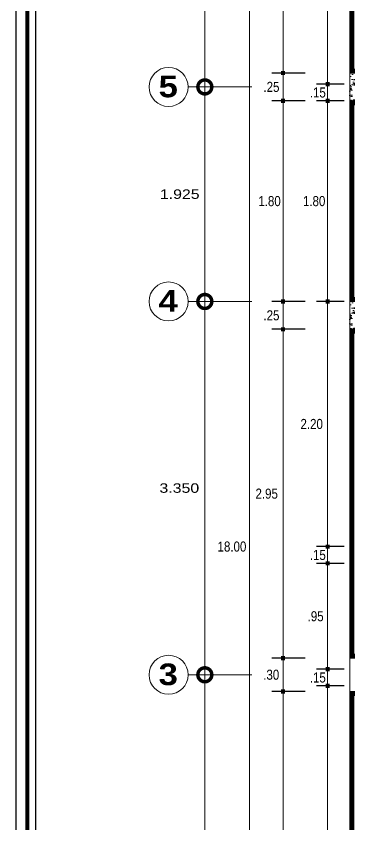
# Model space of a CAD drawing. Header units: millimetres. Extents: x 1555 to 3397, y 790 to 1592.
# Drawn here: x 1640.29 to 1643.28, y 807.34 to 814.59 of the extents above; entities that cross this region are included whole.
import ezdxf

# ---------------------------------------------------------------- set-up
doc = ezdxf.new("R2010")
doc.units = ezdxf.units.MM
doc.linetypes.add('DASHDOT', pattern=[1, 0.5, -0.25, 0, -0.25])
doc.linetypes.add('HIDDEN2', pattern=[4.7625, 3.175, -1.5875])
doc.layers.get('0').update_dxf_attribs({"lineweight": 5})
doc.layers.get('Defpoints').update_dxf_attribs({"lineweight": 5})
for name, color, linetype, lineweight in [('0-Columna', 253, 'Continuous', 13), ('0-Hach de Muro Alto', 145, 'Continuous', 5), ('0-Muro Alto', 145, 'Continuous', 5), ('02', 2, 'Continuous', 5), ('COTA', 250, 'Continuous', 9), ('COTAS', 7, 'Continuous', 9), ('MARCO DE MENBRETE', 252, 'Continuous', 25), ('TEXTURAS ACHURADOS', 47, 'Continuous', 5)]:
    doc.layers.add(name, color=color, linetype=linetype, lineweight=lineweight)
for name, color, linetype, lineweight, true_color in [('CIR EJES', 7, 'Continuous', 9, 0x8b8e7a), ('ejes', 7, 'DASHDOT', 5, 0x6c7360), ('MARCO  LOGITO LM', 7, 'Continuous', 25, 0x5b584a), ('PROYECCION DE VIGA', 7, 'HIDDEN2', 9, 0xd4bc9d)]:
    doc.layers.add(name, color=color, linetype=linetype, lineweight=lineweight, true_color=true_color)
doc.layers.add('LOGO', color=7, linetype='Continuous')
doc.styles.add('BLACK', font='', dxfattribs={"height": 0.15})
doc.styles.add('DETALLES', font='techl___.ttf')
doc.styles.add('STYLE1-50EJES', font='swissel.ttf', dxfattribs={"width": 1.2, "height": 0.085})
doc.styles.get('BLACK').set_extended_font_data('Arial Black')
doc.dimstyles.new('50$0', dxfattribs={"dimscale": 0, "dimtxt": 0.09, "dimasz": 0.038, "dimexe": 0.1, "dimexo": 0.05, "dimgap": 0.02, "dimtad": 2, "dimtih": 1, "dimtoh": 1, "dimlfac": -1, "dimzin": 4, "dimdsep": 46, "dimtxsty": 'DETALLES', "dimblk": 'BOXFILLED', "dimcen": 2.5, "dimclrd": 256, "dimclre": 256, "dimclrt": 256, "dimazin": 0, "dimtfac": 1, "dimtmove": 0, "dimatfit": 2, "dimldrblk": 'DOT', "dimfxl": 0.2, "dimfxlon": 1, "dimtolj": 1, "dimtzin": 0, "dimlwd": -1, "dimarcsym": 0})
doc.dimstyles.new('DIM-1-50ejes', dxfattribs={"dimtxt": 0.085, "dimasz": 0.25, "dimexe": 0.15, "dimexo": 0.18, "dimgap": 0.03, "dimtad": 2, "dimtih": 1, "dimtoh": 1, "dimzin": 0, "dimdsep": 46, "dimtxsty": 'STYLE1-50EJES', "dimblk1": 'DOTSMALL', "dimblk2": 'DOTSMALL', "dimsah": 1, "dimcen": 2.75, "dimclrd": 256, "dimclre": 256, "dimclrt": 256, "dimazin": 0, "dimtfac": 1, "dimtix": 1, "dimtmove": 0, "dimatfit": 3, "dimldrblk": 'DOTSMALL', "dimfxl": 1, "dimfxlon": 1, "dimtolj": 1, "dimtzin": 0, "dimlwd": -1, "dimlwe": -1, "dimarcsym": 0})

# ---------------------------------------------------------------- blocks, each defined once
blk = doc.blocks.new('_BOXFILLED')
at = {"color": 0, "linetype": 'ByBlock'}
blk.add_line((-0.5, 0), (-1, 0), dxfattribs=at)
blk.add_solid([(-0.5, 0.5), (0.5, 0.5), (-0.5, -0.5), (0.5, -0.5)], dxfattribs=at)
blk = doc.blocks.new('*D120')
at = {"layer": 'COTA', "lineweight": -2, "transparency": 16777216}
for p, q in [((1643.2276, 808.5832), (1642.9787, 808.5832)), ((1643.2276, 801.0832), (1642.9787, 801.0832))]:
    blk.add_line(p, q, dxfattribs=at)
at = {"layer": 'COTA', "transparency": 16777216}
blk.add_line((1643.0787, 801.1212), (1643.0787, 808.5452), dxfattribs=at)
at = {"layer": 'Defpoints', "color": 0, "transparency": 16777216}
for p in [(1643.0787, 808.5832), (1643.2776, 808.5832), (1643.2776, 801.0832)]:
    blk.add_point(p, dxfattribs=at)
at = {"layer": 'COTA', "transparency": 16777216, "xscale": 0.038, "yscale": 0.038, "zscale": 0.038}
for p, rotation in [((1643.0787, 808.5832), 90), ((1643.0787, 801.0832), 270)]:
    blk.add_blockref('_BOXFILLED', p, dxfattribs=dict(at, rotation=rotation))
at = {"layer": 'COTA', "transparency": 16777216, "insert": (1642.9349, 804.8332), "char_height": 0.09, "attachment_point": 5, "style": 'DETALLES'}
blk.add_mtext('\\A1;7.50', dxfattribs=at)
blk = doc.blocks.new('_Dot')
at = {"layer": '02', "color": 0, "lineweight": -2}
blk.add_line((-0.5, 0), (-1, 0), dxfattribs=at)
at = {"layer": '02', "color": 0, "const_width": 0.5}
blk.add_lwpolyline([(-0.25, 0, 1), (0.25, 0, 1)], format="xyb", close=True, dxfattribs=at)
blk = doc.blocks.new('*D121')
at = {"layer": 'COTA', "lineweight": -2, "transparency": 16777216}
for p, q in [((1642.5776, 818.8332), (1642.2776, 818.8332)), ((1642.5776, 800.8332), (1642.2776, 800.8332))]:
    blk.add_line(p, q, dxfattribs=at)
at = {"layer": 'COTA', "transparency": 16777216}
blk.add_line((1642.3776, 800.8712), (1642.3776, 818.7952), dxfattribs=at)
at = {"layer": 'Defpoints', "color": 0, "transparency": 16777216}
for p in [(1642.3776, 818.8332), (1643.2776, 818.8332), (1643.2776, 800.8332)]:
    blk.add_point(p, dxfattribs=at)
at = {"layer": 'COTA', "transparency": 16777216, "xscale": 0.038, "yscale": 0.038, "zscale": 0.038}
for p, rotation in [((1642.3776, 818.8332), 90), ((1642.3776, 800.8332), 270)]:
    blk.add_blockref('_BOXFILLED', p, dxfattribs=dict(at, rotation=rotation))
at = {"layer": 'COTA', "transparency": 16777216, "insert": (1642.2209, 809.8332), "char_height": 0.09, "attachment_point": 5, "style": 'DETALLES'}
blk.add_mtext('\\A1;18.00', dxfattribs=at)
blk = doc.blocks.new('*D123')
at = {"layer": 'COTA', "lineweight": -2, "transparency": 16777216}
for p, q in [((1642.8787, 808.5332), (1642.5787, 808.5332)), ((1642.8787, 804.9832), (1642.5787, 804.9832))]:
    blk.add_line(p, q, dxfattribs=at)
at = {"layer": 'COTA', "transparency": 16777216}
blk.add_line((1642.6787, 805.0212), (1642.6787, 808.4952), dxfattribs=at)
at = {"layer": 'Defpoints', "color": 0, "transparency": 16777216}
for p in [(1642.6787, 808.5332), (1643.2776, 808.5332), (1643.2776, 804.9832)]:
    blk.add_point(p, dxfattribs=at)
at = {"layer": 'COTA', "transparency": 16777216, "xscale": 0.038, "yscale": 0.038, "zscale": 0.038}
for p, rotation in [((1642.6787, 808.5332), 90), ((1642.6787, 804.9832), 270)]:
    blk.add_blockref('_BOXFILLED', p, dxfattribs=dict(at, rotation=rotation))
at = {"layer": 'COTA', "transparency": 16777216, "insert": (1642.5332, 806.7582), "char_height": 0.09, "attachment_point": 5, "style": 'DETALLES'}
blk.add_mtext('\\A1;3.55', dxfattribs=at)
blk = doc.blocks.new('*D124')
at = {"layer": 'COTA', "lineweight": -2, "transparency": 16777216}
for p, q in [((1643.2276, 808.7332), (1642.9787, 808.7332)), ((1643.2276, 808.5832), (1642.9787, 808.5832))]:
    blk.add_line(p, q, dxfattribs=at)
at = {"layer": 'COTA', "transparency": 16777216}
blk.add_line((1643.0787, 808.6212), (1643.0787, 808.6952), dxfattribs=at)
at = {"layer": 'Defpoints', "color": 0, "transparency": 16777216}
for p in [(1643.0787, 808.7332), (1643.2776, 808.7332), (1643.2776, 808.5832)]:
    blk.add_point(p, dxfattribs=at)
at = {"layer": 'COTA', "transparency": 16777216, "xscale": 0.038, "yscale": 0.038, "zscale": 0.038}
for p, rotation in [((1643.0787, 808.7332), 90), ((1643.0787, 808.5832), 270)]:
    blk.add_blockref('_BOXFILLED', p, dxfattribs=dict(at, rotation=rotation))
at = {"layer": 'COTA', "transparency": 16777216, "insert": (1642.9905, 808.6582), "char_height": 0.09, "attachment_point": 5, "style": 'DETALLES'}
blk.add_mtext('\\A1;.15', dxfattribs=at)
blk = doc.blocks.new('*D125')
at = {"layer": 'COTA', "lineweight": -2, "transparency": 16777216}
for p, q in [((1643.2276, 809.6832), (1642.9787, 809.6832)), ((1643.2276, 808.7332), (1642.9787, 808.7332))]:
    blk.add_line(p, q, dxfattribs=at)
at = {"layer": 'COTA', "transparency": 16777216}
blk.add_line((1643.0787, 808.7712), (1643.0787, 809.6452), dxfattribs=at)
at = {"layer": 'Defpoints', "color": 0, "transparency": 16777216}
for p in [(1643.0787, 809.6832), (1643.2776, 809.6832), (1643.2776, 808.7332)]:
    blk.add_point(p, dxfattribs=at)
at = {"layer": 'COTA', "transparency": 16777216, "xscale": 0.038, "yscale": 0.038, "zscale": 0.038}
for p, rotation in [((1643.0787, 809.6832), 90), ((1643.0787, 808.7332), 270)]:
    blk.add_blockref('_BOXFILLED', p, dxfattribs=dict(at, rotation=rotation))
at = {"layer": 'COTA', "transparency": 16777216, "insert": (1642.9711, 809.2082), "char_height": 0.09, "attachment_point": 5, "style": 'DETALLES'}
blk.add_mtext('\\A1;.95', dxfattribs=at)
blk = doc.blocks.new('*D126')
at = {"layer": 'COTA', "lineweight": -2, "transparency": 16777216}
for p, q in [((1643.2276, 809.8332), (1642.9787, 809.8332)), ((1643.2276, 809.6832), (1642.9787, 809.6832))]:
    blk.add_line(p, q, dxfattribs=at)
at = {"layer": 'COTA', "transparency": 16777216}
blk.add_line((1643.0787, 809.7212), (1643.0787, 809.7952), dxfattribs=at)
at = {"layer": 'Defpoints', "color": 0, "transparency": 16777216}
for p in [(1643.0787, 809.8332), (1643.2776, 809.8332), (1643.2776, 809.6832)]:
    blk.add_point(p, dxfattribs=at)
at = {"layer": 'COTA', "transparency": 16777216, "xscale": 0.038, "yscale": 0.038, "zscale": 0.038}
for p, rotation in [((1643.0787, 809.8332), 90), ((1643.0787, 809.6832), 270)]:
    blk.add_blockref('_BOXFILLED', p, dxfattribs=dict(at, rotation=rotation))
at = {"layer": 'COTA', "transparency": 16777216, "insert": (1642.9905, 809.7582), "char_height": 0.09, "attachment_point": 5, "style": 'DETALLES'}
blk.add_mtext('\\A1;.15', dxfattribs=at)
blk = doc.blocks.new('*D127')
at = {"layer": 'COTA', "lineweight": -2, "transparency": 16777216}
for p, q in [((1643.2276, 812.0332), (1642.9787, 812.0332)), ((1643.2276, 809.8332), (1642.9787, 809.8332))]:
    blk.add_line(p, q, dxfattribs=at)
at = {"layer": 'COTA', "transparency": 16777216}
blk.add_line((1643.0787, 809.8712), (1643.0787, 811.9952), dxfattribs=at)
at = {"layer": 'Defpoints', "color": 0, "transparency": 16777216}
for p in [(1643.0787, 812.0332), (1643.2776, 812.0332), (1643.2776, 809.8332)]:
    blk.add_point(p, dxfattribs=at)
at = {"layer": 'COTA', "transparency": 16777216, "xscale": 0.038, "yscale": 0.038, "zscale": 0.038}
for p, rotation in [((1643.0787, 812.0332), 90), ((1643.0787, 809.8332), 270)]:
    blk.add_blockref('_BOXFILLED', p, dxfattribs=dict(at, rotation=rotation))
at = {"layer": 'COTA', "transparency": 16777216, "insert": (1642.9357, 810.9332), "char_height": 0.09, "attachment_point": 5, "style": 'DETALLES'}
blk.add_mtext('\\A1;2.20', dxfattribs=at)
blk = doc.blocks.new('*D128')
at = {"layer": 'COTA', "lineweight": -2, "transparency": 16777216}
for p, q in [((1643.2276, 813.8332), (1642.9787, 813.8332)), ((1643.2276, 812.0332), (1642.9787, 812.0332))]:
    blk.add_line(p, q, dxfattribs=at)
at = {"layer": 'COTA', "transparency": 16777216}
blk.add_line((1643.0787, 812.0712), (1643.0787, 813.7952), dxfattribs=at)
at = {"layer": 'Defpoints', "color": 0, "transparency": 16777216}
for p in [(1643.0787, 813.8332), (1643.2776, 813.8332), (1643.2776, 812.0332)]:
    blk.add_point(p, dxfattribs=at)
at = {"layer": 'COTA', "transparency": 16777216, "xscale": 0.038, "yscale": 0.038, "zscale": 0.038}
for p, rotation in [((1643.0787, 813.8332), 90), ((1643.0787, 812.0332), 270)]:
    blk.add_blockref('_BOXFILLED', p, dxfattribs=dict(at, rotation=rotation))
at = {"layer": 'COTA', "transparency": 16777216, "insert": (1642.9579, 812.9332), "char_height": 0.09, "attachment_point": 5, "style": 'DETALLES'}
blk.add_mtext('\\A1;1.80', dxfattribs=at)
blk = doc.blocks.new('*D129')
at = {"layer": 'COTA', "lineweight": -2, "transparency": 16777216}
for p, q in [((1643.2276, 813.9832), (1642.9787, 813.9832)), ((1643.2276, 813.8332), (1642.9787, 813.8332))]:
    blk.add_line(p, q, dxfattribs=at)
at = {"layer": 'COTA', "transparency": 16777216}
blk.add_line((1643.0787, 813.8712), (1643.0787, 813.9452), dxfattribs=at)
at = {"layer": 'Defpoints', "color": 0, "transparency": 16777216}
for p in [(1643.0787, 813.9832), (1643.2776, 813.9832), (1643.2776, 813.8332)]:
    blk.add_point(p, dxfattribs=at)
at = {"layer": 'COTA', "transparency": 16777216, "xscale": 0.038, "yscale": 0.038, "zscale": 0.038}
for p, rotation in [((1643.0787, 813.9832), 90), ((1643.0787, 813.8332), 270)]:
    blk.add_blockref('_BOXFILLED', p, dxfattribs=dict(at, rotation=rotation))
at = {"layer": 'COTA', "transparency": 16777216, "insert": (1642.9905, 813.9082), "char_height": 0.09, "attachment_point": 5, "style": 'DETALLES'}
blk.add_mtext('\\A1;.15', dxfattribs=at)
blk = doc.blocks.new('*D130')
at = {"layer": 'COTA', "lineweight": -2, "transparency": 16777216}
for p, q in [((1643.2276, 816.2832), (1642.9787, 816.2832)), ((1643.2276, 813.9832), (1642.9787, 813.9832))]:
    blk.add_line(p, q, dxfattribs=at)
at = {"layer": 'COTA', "transparency": 16777216}
blk.add_line((1643.0787, 814.0212), (1643.0787, 816.2452), dxfattribs=at)
at = {"layer": 'Defpoints', "color": 0, "transparency": 16777216}
for p in [(1643.0787, 816.2832), (1643.2776, 816.2832), (1643.2776, 813.9832)]:
    blk.add_point(p, dxfattribs=at)
at = {"layer": 'COTA', "transparency": 16777216, "xscale": 0.038, "yscale": 0.038, "zscale": 0.038}
for p, rotation in [((1643.0787, 816.2832), 90), ((1643.0787, 813.9832), 270)]:
    blk.add_blockref('_BOXFILLED', p, dxfattribs=dict(at, rotation=rotation))
at = {"layer": 'COTA', "transparency": 16777216, "insert": (1642.9343, 815.1332), "char_height": 0.09, "attachment_point": 5, "style": 'DETALLES'}
blk.add_mtext('\\A1;2.30', dxfattribs=at)
blk = doc.blocks.new('*D197')
at = {"layer": 'COTA', "lineweight": -2, "transparency": 16777216}
for p, q in [((1642.8787, 808.8332), (1642.5787, 808.8332)), ((1642.8787, 808.5332), (1642.5787, 808.5332))]:
    blk.add_line(p, q, dxfattribs=at)
at = {"layer": 'COTA', "transparency": 16777216}
blk.add_line((1642.6787, 808.5712), (1642.6787, 808.7952), dxfattribs=at)
at = {"layer": 'Defpoints', "color": 0, "transparency": 16777216}
for p in [(1642.6787, 808.8332), (1643.2776, 808.8332), (1643.2776, 808.5332)]:
    blk.add_point(p, dxfattribs=at)
at = {"layer": 'COTA', "transparency": 16777216, "xscale": 0.038, "yscale": 0.038, "zscale": 0.038}
for p, rotation in [((1642.6787, 808.8332), 90), ((1642.6787, 808.5332), 270)]:
    blk.add_blockref('_BOXFILLED', p, dxfattribs=dict(at, rotation=rotation))
at = {"layer": 'COTA', "transparency": 16777216, "insert": (1642.5732, 808.6832), "char_height": 0.09, "attachment_point": 5, "style": 'DETALLES'}
blk.add_mtext('\\A1;.30', dxfattribs=at)
blk = doc.blocks.new('*D198')
at = {"layer": 'COTA', "lineweight": -2, "transparency": 16777216}
for p, q in [((1642.8787, 811.7832), (1642.5787, 811.7832)), ((1642.8787, 808.8332), (1642.5787, 808.8332))]:
    blk.add_line(p, q, dxfattribs=at)
at = {"layer": 'COTA', "transparency": 16777216}
blk.add_line((1642.6787, 808.8712), (1642.6787, 811.7452), dxfattribs=at)
at = {"layer": 'Defpoints', "color": 0, "transparency": 16777216}
for p in [(1642.6787, 811.7832), (1643.2776, 811.7832), (1643.2776, 808.8332)]:
    blk.add_point(p, dxfattribs=at)
at = {"layer": 'COTA', "transparency": 16777216, "xscale": 0.038, "yscale": 0.038, "zscale": 0.038}
for p, rotation in [((1642.6787, 811.7832), 90), ((1642.6787, 808.8332), 270)]:
    blk.add_blockref('_BOXFILLED', p, dxfattribs=dict(at, rotation=rotation))
at = {"layer": 'COTA', "transparency": 16777216, "insert": (1642.5323, 810.3082), "char_height": 0.09, "attachment_point": 5, "style": 'DETALLES'}
blk.add_mtext('\\A1;2.95', dxfattribs=at)
blk = doc.blocks.new('*D199')
at = {"layer": 'COTA', "lineweight": -2, "transparency": 16777216}
for p, q in [((1642.8787, 812.0332), (1642.5787, 812.0332)), ((1642.8787, 811.7832), (1642.5787, 811.7832))]:
    blk.add_line(p, q, dxfattribs=at)
at = {"layer": 'COTA', "transparency": 16777216}
blk.add_line((1642.6787, 811.8212), (1642.6787, 811.9952), dxfattribs=at)
at = {"layer": 'Defpoints', "color": 0, "transparency": 16777216}
for p in [(1642.6787, 812.0332), (1643.2776, 812.0332), (1643.2776, 811.7832)]:
    blk.add_point(p, dxfattribs=at)
at = {"layer": 'COTA', "transparency": 16777216, "xscale": 0.038, "yscale": 0.038, "zscale": 0.038}
for p, rotation in [((1642.6787, 812.0332), 90), ((1642.6787, 811.7832), 270)]:
    blk.add_blockref('_BOXFILLED', p, dxfattribs=dict(at, rotation=rotation))
at = {"layer": 'COTA', "transparency": 16777216, "insert": (1642.5748, 811.9082), "char_height": 0.09, "attachment_point": 5, "style": 'DETALLES'}
blk.add_mtext('\\A1;.25', dxfattribs=at)
blk = doc.blocks.new('*D132')
at = {"layer": 'COTA', "lineweight": -2, "transparency": 16777216}
for p, q in [((1642.8787, 813.8332), (1642.5787, 813.8332)), ((1642.8787, 812.0332), (1642.5787, 812.0332))]:
    blk.add_line(p, q, dxfattribs=at)
at = {"layer": 'COTA', "transparency": 16777216}
blk.add_line((1642.6787, 812.0712), (1642.6787, 813.7952), dxfattribs=at)
at = {"layer": 'Defpoints', "color": 0, "transparency": 16777216}
for p in [(1642.6787, 813.8332), (1643.2776, 813.8332), (1643.2776, 812.0332)]:
    blk.add_point(p, dxfattribs=at)
at = {"layer": 'COTA', "transparency": 16777216, "xscale": 0.038, "yscale": 0.038, "zscale": 0.038}
for p, rotation in [((1642.6787, 813.8332), 90), ((1642.6787, 812.0332), 270)]:
    blk.add_blockref('_BOXFILLED', p, dxfattribs=dict(at, rotation=rotation))
at = {"layer": 'COTA', "transparency": 16777216, "insert": (1642.5579, 812.9332), "char_height": 0.09, "attachment_point": 5, "style": 'DETALLES'}
blk.add_mtext('\\A1;1.80', dxfattribs=at)
blk = doc.blocks.new('*D200')
at = {"layer": 'COTA', "lineweight": -2, "transparency": 16777216}
for p, q in [((1642.8787, 814.0832), (1642.5787, 814.0832)), ((1642.8787, 813.8332), (1642.5787, 813.8332))]:
    blk.add_line(p, q, dxfattribs=at)
at = {"layer": 'COTA', "transparency": 16777216}
blk.add_line((1642.6787, 813.8712), (1642.6787, 814.0452), dxfattribs=at)
at = {"layer": 'Defpoints', "color": 0, "transparency": 16777216}
for p in [(1642.6787, 814.0832), (1643.2776, 814.0832), (1643.2776, 813.8332)]:
    blk.add_point(p, dxfattribs=at)
at = {"layer": 'COTA', "transparency": 16777216, "xscale": 0.038, "yscale": 0.038, "zscale": 0.038}
for p, rotation in [((1642.6787, 814.0832), 90), ((1642.6787, 813.8332), 270)]:
    blk.add_blockref('_BOXFILLED', p, dxfattribs=dict(at, rotation=rotation))
at = {"layer": 'COTA', "transparency": 16777216, "insert": (1642.5748, 813.9582), "char_height": 0.09, "attachment_point": 5, "style": 'DETALLES'}
blk.add_mtext('\\A1;.25', dxfattribs=at)
blk = doc.blocks.new('*D201')
at = {"layer": 'COTA', "lineweight": -2, "transparency": 16777216}
for p, q in [((1642.8787, 818.5832), (1642.5787, 818.5832)), ((1642.8787, 814.0832), (1642.5787, 814.0832))]:
    blk.add_line(p, q, dxfattribs=at)
at = {"layer": 'COTA', "transparency": 16777216}
blk.add_line((1642.6787, 814.1212), (1642.6787, 818.5452), dxfattribs=at)
at = {"layer": 'Defpoints', "color": 0, "transparency": 16777216}
for p in [(1642.6787, 818.5832), (1643.2776, 818.5832), (1643.2776, 814.0832)]:
    blk.add_point(p, dxfattribs=at)
at = {"layer": 'COTA', "transparency": 16777216, "xscale": 0.038, "yscale": 0.038, "zscale": 0.038}
for p, rotation in [((1642.6787, 818.5832), 90), ((1642.6787, 814.0832), 270)]:
    blk.add_blockref('_BOXFILLED', p, dxfattribs=dict(at, rotation=rotation))
at = {"layer": 'COTA', "transparency": 16777216, "insert": (1642.5301, 816.3332), "char_height": 0.09, "attachment_point": 5, "style": 'DETALLES'}
blk.add_mtext('\\A1;4.50', dxfattribs=at)
blk = doc.blocks.new('_DOTSMALL')
at = {"color": 0, "linetype": 'ByBlock', "const_width": 0.5}
blk.add_lwpolyline([(-0.0625, 0, 1), (0.0625, 0, 1)], format="xyb", close=True, dxfattribs=at)
blk = doc.blocks.new('*D133')
at = {"layer": 'COTAS', "transparency": 16777216}
for p, q in [((1642.3987, 808.6832), (1641.8276, 808.6832)), ((1641.9776, 804.8332), (1641.9776, 808.6832)), ((1642.3987, 804.8332), (1641.8276, 804.8332))]:
    blk.add_line(p, q, dxfattribs=at)
at = {"layer": 'Defpoints', "color": 0, "transparency": 16777216}
for p in [(1641.9776, 808.6832), (1642.5787, 808.6832), (1642.5787, 804.8332)]:
    blk.add_point(p, dxfattribs=at)
at = {"layer": 'COTAS', "transparency": 16777216, "xscale": 0.25, "yscale": 0.25, "zscale": 0.25}
for p, rotation in [((1641.9776, 808.6832), 90), ((1641.9776, 804.8332), 270)]:
    blk.add_blockref('_DOTSMALL', p, dxfattribs=dict(at, rotation=rotation))
at = {"layer": 'COTAS', "transparency": 16777216, "insert": (1641.7488, 806.7582), "char_height": 0.085, "attachment_point": 5, "style": 'STYLE1-50EJES'}
blk.add_mtext('\\A1;3.850', dxfattribs=at)
blk = doc.blocks.new('*D134')
at = {"layer": 'COTAS', "transparency": 16777216}
for p, q in [((1642.3987, 812.0332), (1641.8276, 812.0332)), ((1641.9776, 808.6832), (1641.9776, 812.0332)), ((1642.3987, 808.6832), (1641.8276, 808.6832))]:
    blk.add_line(p, q, dxfattribs=at)
at = {"layer": 'Defpoints', "color": 0, "transparency": 16777216}
for p in [(1641.9776, 812.0332), (1642.5787, 812.0332), (1642.5787, 808.6832)]:
    blk.add_point(p, dxfattribs=at)
at = {"layer": 'COTAS', "transparency": 16777216, "xscale": 0.25, "yscale": 0.25, "zscale": 0.25}
for p, rotation in [((1641.9776, 812.0332), 90), ((1641.9776, 808.6832), 270)]:
    blk.add_blockref('_DOTSMALL', p, dxfattribs=dict(at, rotation=rotation))
at = {"layer": 'COTAS', "transparency": 16777216, "insert": (1641.7488, 810.3582), "char_height": 0.085, "attachment_point": 5, "style": 'STYLE1-50EJES'}
blk.add_mtext('\\A1;3.350', dxfattribs=at)
blk = doc.blocks.new('*D135')
at = {"layer": 'COTAS', "transparency": 16777216}
for p, q in [((1642.3987, 813.9582), (1641.8276, 813.9582)), ((1641.9776, 812.0332), (1641.9776, 813.9582)), ((1642.3987, 812.0332), (1641.8276, 812.0332))]:
    blk.add_line(p, q, dxfattribs=at)
at = {"layer": 'Defpoints', "color": 0, "transparency": 16777216}
for p in [(1641.9776, 813.9582), (1642.5787, 813.9582), (1642.5787, 812.0332)]:
    blk.add_point(p, dxfattribs=at)
at = {"layer": 'COTAS', "transparency": 16777216, "xscale": 0.25, "yscale": 0.25, "zscale": 0.25}
for p, rotation in [((1641.9776, 813.9582), 90), ((1641.9776, 812.0332), 270)]:
    blk.add_blockref('_DOTSMALL', p, dxfattribs=dict(at, rotation=rotation))
at = {"layer": 'COTAS', "transparency": 16777216, "insert": (1641.7526, 812.9957), "char_height": 0.085, "attachment_point": 5, "style": 'STYLE1-50EJES'}
blk.add_mtext('\\A1;1.925', dxfattribs=at)
blk = doc.blocks.new('*D136')
at = {"layer": 'COTAS', "transparency": 16777216}
for p, q in [((1642.3987, 818.8332), (1641.8276, 818.8332)), ((1641.9776, 813.9582), (1641.9776, 818.8332)), ((1642.3987, 813.9582), (1641.8276, 813.9582))]:
    blk.add_line(p, q, dxfattribs=at)
at = {"layer": 'Defpoints', "color": 0, "transparency": 16777216}
for p in [(1641.9776, 818.8332), (1642.5787, 818.8332), (1642.5787, 813.9582)]:
    blk.add_point(p, dxfattribs=at)
at = {"layer": 'COTAS', "transparency": 16777216, "xscale": 0.25, "yscale": 0.25, "zscale": 0.25}
for p, rotation in [((1641.9776, 818.8332), 90), ((1641.9776, 813.9582), 270)]:
    blk.add_blockref('_DOTSMALL', p, dxfattribs=dict(at, rotation=rotation))
at = {"layer": 'COTAS', "transparency": 16777216, "insert": (1641.7481, 816.3957), "char_height": 0.085, "attachment_point": 5, "style": 'STYLE1-50EJES'}
blk.add_mtext('\\A1;4.875', dxfattribs=at)

msp = doc.modelspace()

# ---------------------------------------------------------------- hatches: boundary and pattern name
at = {"layer": 'TEXTURAS ACHURADOS'}
h = msp.add_hatch(dxfattribs=at)
h.set_pattern_fill('CONCRET3', color=256, scale=0.014, angle=360, pattern_type=2)
h.set_pattern_definition([(50, (1713.153265, 763.482205), (0.100416426, -0.0087853), [0.0105, -0.1155]), (355, (1713.15326, 763.48221), (-0.01942519, 0.1053069), [0.0084, -0.0924]), (100.4514, (1713.16163, 763.48147), (0.08099131, 0.09652154), [0.00892363, -0.0981599]), (46.1842, (1713.15326, 763.5102), (0.14941375, -0.02317266), [0.01575, -0.17325]), (96.6356, (1713.16572, 763.50827), (0.13085278, 0.1363765), [0.01338544, -0.14723982]), (351.1842, (1713.15326, 763.5102), (0.13085267, 0.1363766), [0.0126, -0.1386]), (21, (1713.167265, 763.503205), (0.08356699, -0.056366645), [0.0105, -0.1155]), (326, (1713.16726, 763.50321), (0.03406415, 0.10152101), [0.0084, -0.0924]), (71.4514, (1713.17423, 763.49851), (0.11763117, 0.04515427), [0.00892363, -0.0981599]), (37.5, (1713.153265, 763.482205), (0.00170238, 0.04660514), [0, -0.09128, 0, -0.0938, 0, -0.09275]), (7.5, (1713.153265, 763.482205), (0.036829735, 0.05521764), [0, -0.05348, 0, -0.08918, 0, -0.03535]), (327.5, (1713.122045, 763.482205), (0.074735141, -0.003157682), [0, -0.035, 0, -0.1092, 0, -0.1449]), (317.5, (1713.108045, 763.482205), (0.081646064, 0.0140147), [0, -0.0455, 0, -0.07252, 0, -0.1029])])
h.paths.add_polyline_path([(1643.27765, 814.08322), (1643.52765, 814.08322), (1643.52765, 813.83322), (1643.27765, 813.83322)])
h = msp.add_hatch(dxfattribs=at)
h.set_pattern_fill('CONCRET3', color=256, scale=0.014, angle=360, pattern_type=2)
h.set_pattern_definition([(50, (1713.153265, 761.432205), (0.100416426, -0.0087853), [0.0105, -0.1155]), (355, (1713.15326, 761.43221), (-0.01942519, 0.1053069), [0.0084, -0.0924]), (100.4514, (1713.16163, 761.43147), (0.08099131, 0.09652154), [0.00892363, -0.0981599]), (46.1842, (1713.15326, 761.4602), (0.14941375, -0.02317266), [0.01575, -0.17325]), (96.6356, (1713.16572, 761.45827), (0.13085278, 0.1363765), [0.01338544, -0.14723982]), (351.1842, (1713.15326, 761.4602), (0.13085267, 0.1363766), [0.0126, -0.1386]), (21, (1713.167265, 761.453205), (0.08356699, -0.056366645), [0.0105, -0.1155]), (326, (1713.16726, 761.45321), (0.03406415, 0.10152101), [0.0084, -0.0924]), (71.4514, (1713.17423, 761.44851), (0.11763117, 0.04515427), [0.00892363, -0.0981599]), (37.5, (1713.153265, 761.432205), (0.00170238, 0.04660514), [0, -0.09128, 0, -0.0938, 0, -0.09275]), (7.5, (1713.153265, 761.432205), (0.036829735, 0.05521764), [0, -0.05348, 0, -0.08918, 0, -0.03535]), (327.5, (1713.122045, 761.432205), (0.074735141, -0.003157682), [0, -0.035, 0, -0.1092, 0, -0.1449]), (317.5, (1713.108045, 761.432205), (0.081646064, 0.0140147), [0, -0.0455, 0, -0.07252, 0, -0.1029])])
h.paths.add_polyline_path([(1643.27765, 812.03322), (1643.52765, 812.03322), (1643.52765, 811.78322), (1643.27765, 811.78322)])

# ---------------------------------------------------------------- linework, layer by layer
at = {"layer": '0-Columna'}
for points in [[(1643.52765, 813.83322), (1643.27765, 813.83322), (1643.27765, 814.08322), (1643.52765, 814.08322)], [(1643.52765, 812.03322), (1643.27765, 812.03322), (1643.27765, 811.78322), (1643.52765, 811.78322)], [(1643.27765, 808.83322), (1643.52765, 808.83322), (1643.52765, 808.53322), (1643.27765, 808.53322)]]:
    msp.add_lwpolyline(points, close=True, dxfattribs=at)
at = {"layer": '0-Hach de Muro Alto', "const_width": 0.04}
for points in [[(1643.29765, 814.10322), (1643.40765, 814.10322), (1643.40765, 818.56322), (1643.29765, 818.56322)], [(1643.40765, 813.81322), (1643.29765, 813.81322), (1643.29765, 812.05322), (1643.40765, 812.05322)], [(1646.05765, 809.81322), (1643.40765, 809.81322), (1643.40765, 811.76322), (1643.29765, 811.76322), (1643.29765, 808.85322), (1643.40765, 808.85322), (1643.40765, 809.70322), (1646.05765, 809.70322)], [(1643.50765, 808.51322), (1643.29765, 808.51322), (1643.29765, 805.00322), (1643.50765, 805.00322)]]:
    msp.add_lwpolyline(points, close=True, dxfattribs=at)
at = {"layer": '0-Muro Alto'}
for points in [[(1643.27765, 814.08322), (1643.42765, 814.08322), (1643.42765, 818.58322), (1643.27765, 818.58322)], [(1643.42765, 813.83322), (1643.27765, 813.83322), (1643.27765, 812.03322), (1643.42765, 812.03322)], [(1646.07765, 809.83322), (1643.42765, 809.83322), (1643.42765, 811.78322), (1643.27765, 811.78322), (1643.27765, 808.83322), (1643.42765, 808.83322), (1643.42765, 809.68322), (1646.07765, 809.68322), (1646.07765, 809.68322), (1646.07765, 809.68322)], [(1643.52765, 808.53322), (1643.27765, 808.53322), (1643.27765, 804.98322), (1643.52765, 804.98322)]]:
    msp.add_lwpolyline(points, close=True, dxfattribs=at)
at = {"layer": 'CIR EJES'}
for centre in [(1641.65265, 813.95822), (1641.65265, 812.03322), (1641.65265, 808.68322)]:
    msp.add_circle(centre, 0.175, dxfattribs=at)
at = {"layer": 'LOGO'}
msp.add_lwpolyline([(1681.74076, 792.76699), (1640.28602, 792.76699), (1640.28602, 821.90666), (1681.74076, 821.90666)], close=True, dxfattribs=at)
at = {"layer": 'MARCO  LOGITO LM', "ltscale": 0.8, "const_width": 0.03358}
msp.add_lwpolyline([(1640.38602, 821.80666), (1681.64076, 821.80666), (1681.64076, 792.86699), (1640.38602, 792.86699)], close=True, dxfattribs=at)
at = {"layer": 'MARCO DE MENBRETE'}
msp.add_lwpolyline([(1640.46102, 821.73166), (1681.56576, 821.73166), (1681.56576, 792.94199), (1640.46102, 792.94199)], close=True, dxfattribs=at)
at = {"layer": 'PROYECCION DE VIGA', "linetype": 'HIDDEN2', "ltscale": 0.03}
for points in [[(1643.27765, 818.58322), (1643.52765, 818.58322), (1643.52765, 814.08322), (1643.27765, 814.08322)], [(1643.27765, 811.78322), (1643.52765, 811.78322), (1643.52765, 800.48322), (1643.27765, 800.48322)], [(1643.27765, 808.83322), (1652.27765, 808.83322), (1652.27765, 808.58322), (1643.27765, 808.58322)]]:
    msp.add_lwpolyline(points, close=True, dxfattribs=at)

# ---------------------------------------------------------------- texts
at = {"layer": 'ejes', "linetype": 'Continuous', "lineweight": 0, "style": 'BLACK'}
for s, p in [('5', (1641.56301, 813.86542)), ('4', (1641.56301, 811.94042)), ('3', (1641.56301, 808.59042))]:
    msp.add_text(s, height=0.19424, dxfattribs=at).set_placement(p)

# ---------------------------------------------------------------- dimensions: what is measured, and where the dimension line sits
at = {"layer": 'COTA'}
for base, p1, p2, picture, middle in [((1642.37765, 818.83322), (1643.27765, 800.83322), (1643.27765, 818.83322), '*D121', (1642.22094, 809.83322)), ((1642.67868, 818.58322), (1643.27765, 814.08322), (1643.27765, 818.58322), '*D201', (1642.53013, 816.33322)), ((1643.07868, 816.28322), (1643.27765, 813.98322), (1643.27765, 816.28322), '*D130', (1642.93434, 815.13322)), ((1642.67868, 814.08322), (1643.27765, 813.83322), (1643.27765, 814.08322), '*D200', (1642.5748, 813.95822)), ((1643.07868, 813.98322), (1643.27765, 813.83322), (1643.27765, 813.98322), '*D129', (1642.99046, 813.90822)), ((1642.67868, 813.83322), (1643.27765, 812.03322), (1643.27765, 813.83322), '*D132', (1642.55789, 812.93322)), ((1643.07868, 813.83322), (1643.27765, 812.03322), (1643.27765, 813.83322), '*D128', (1642.95789, 812.93322)), ((1642.67868, 812.03322), (1643.27765, 811.78322), (1643.27765, 812.03322), '*D199', (1642.5748, 811.90822)), ((1643.07868, 812.03322), (1643.27765, 809.83322), (1643.27765, 812.03322), '*D127', (1642.93572, 810.93322)), ((1642.67868, 811.78322), (1643.27765, 808.83322), (1643.27765, 811.78322), '*D198', (1642.5323, 810.30822)), ((1643.07868, 809.83322), (1643.27765, 809.68322), (1643.27765, 809.83322), '*D126', (1642.99046, 809.75822)), ((1643.07868, 809.68322), (1643.27765, 808.73322), (1643.27765, 809.68322), '*D125', (1642.97111, 809.20822)), ((1642.67868, 808.83322), (1643.27765, 808.53322), (1643.27765, 808.83322), '*D197', (1642.57315, 808.68322)), ((1643.07868, 808.73322), (1643.27765, 808.58322), (1643.27765, 808.73322), '*D124', (1642.99046, 808.65822)), ((1643.07868, 808.58322), (1643.27765, 801.08322), (1643.27765, 808.58322), '*D120', (1642.93493, 804.83322)), ((1642.67868, 808.53322), (1643.27765, 804.98322), (1643.27765, 808.53322), '*D123', (1642.53315, 806.75822))]:
    dim = msp.add_linear_dim(base=base, p1=p1, p2=p2, angle=90, dimstyle='50$0', override={"dimscale": 1, "dimtmove": 1}, dxfattribs=at)
    dim.commit()
    dim.dimension.update_dxf_attribs({"geometry": picture, "text_midpoint": middle})
at = {"layer": 'COTAS'}
for base, p1, p2, picture, middle in [((1641.97765, 818.83322), (1642.57868, 813.95822), (1642.57868, 818.83322), '*D136', (1641.74813, 816.39572)), ((1641.97765, 813.95822), (1642.57868, 812.03322), (1642.57868, 813.95822), '*D135', (1641.75258, 812.99572)), ((1641.97765, 812.03322), (1642.57868, 808.68322), (1642.57868, 812.03322), '*D134', (1641.74879, 810.35822)), ((1641.97765, 808.68322), (1642.57868, 804.83322), (1642.57868, 808.68322), '*D133', (1641.74879, 806.75822))]:
    dim = msp.add_linear_dim(base=base, p1=p1, p2=p2, angle=90, dimstyle='DIM-1-50ejes', override={"dimdec": 3, "dimtmove": 1}, dxfattribs=at)
    dim.commit()
    dim.dimension.update_dxf_attribs({"geometry": picture, "text_midpoint": middle})

doc.saveas('drawing.dxf')
